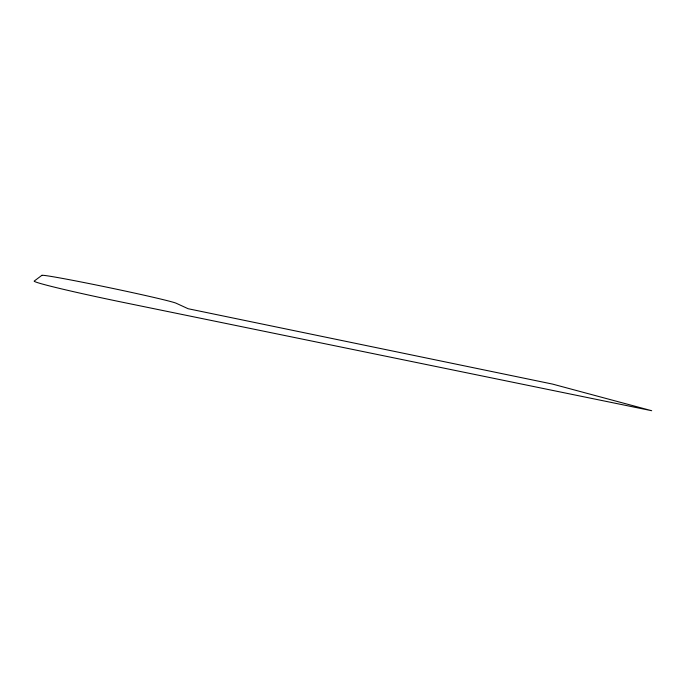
<?xml version="1.0" encoding="UTF-8"?>
<svg xmlns="http://www.w3.org/2000/svg" width="686" height="686" viewBox="0 0 686 686"><rect width="100%" height="100%" fill="white"/><g stroke="black" fill="none" stroke-linecap="round" stroke-linejoin="round"><path stroke-width="1.03" d="M41.863 275.343L34.3 281.003A86.89 2.795 11.7 0 0 125.487 302.86L651.7 410.717L552.522 384.083L188.127 308.726L176.113 303.212A68.772 1.741 11.8 0 0 139.447 294.165L131.884 292.502A68.772 1.741 11.8 0 0 83.46 282.435L75.949 280.96A68.772 1.741 11.8 0 0 41.863 275.343"/></g></svg>
